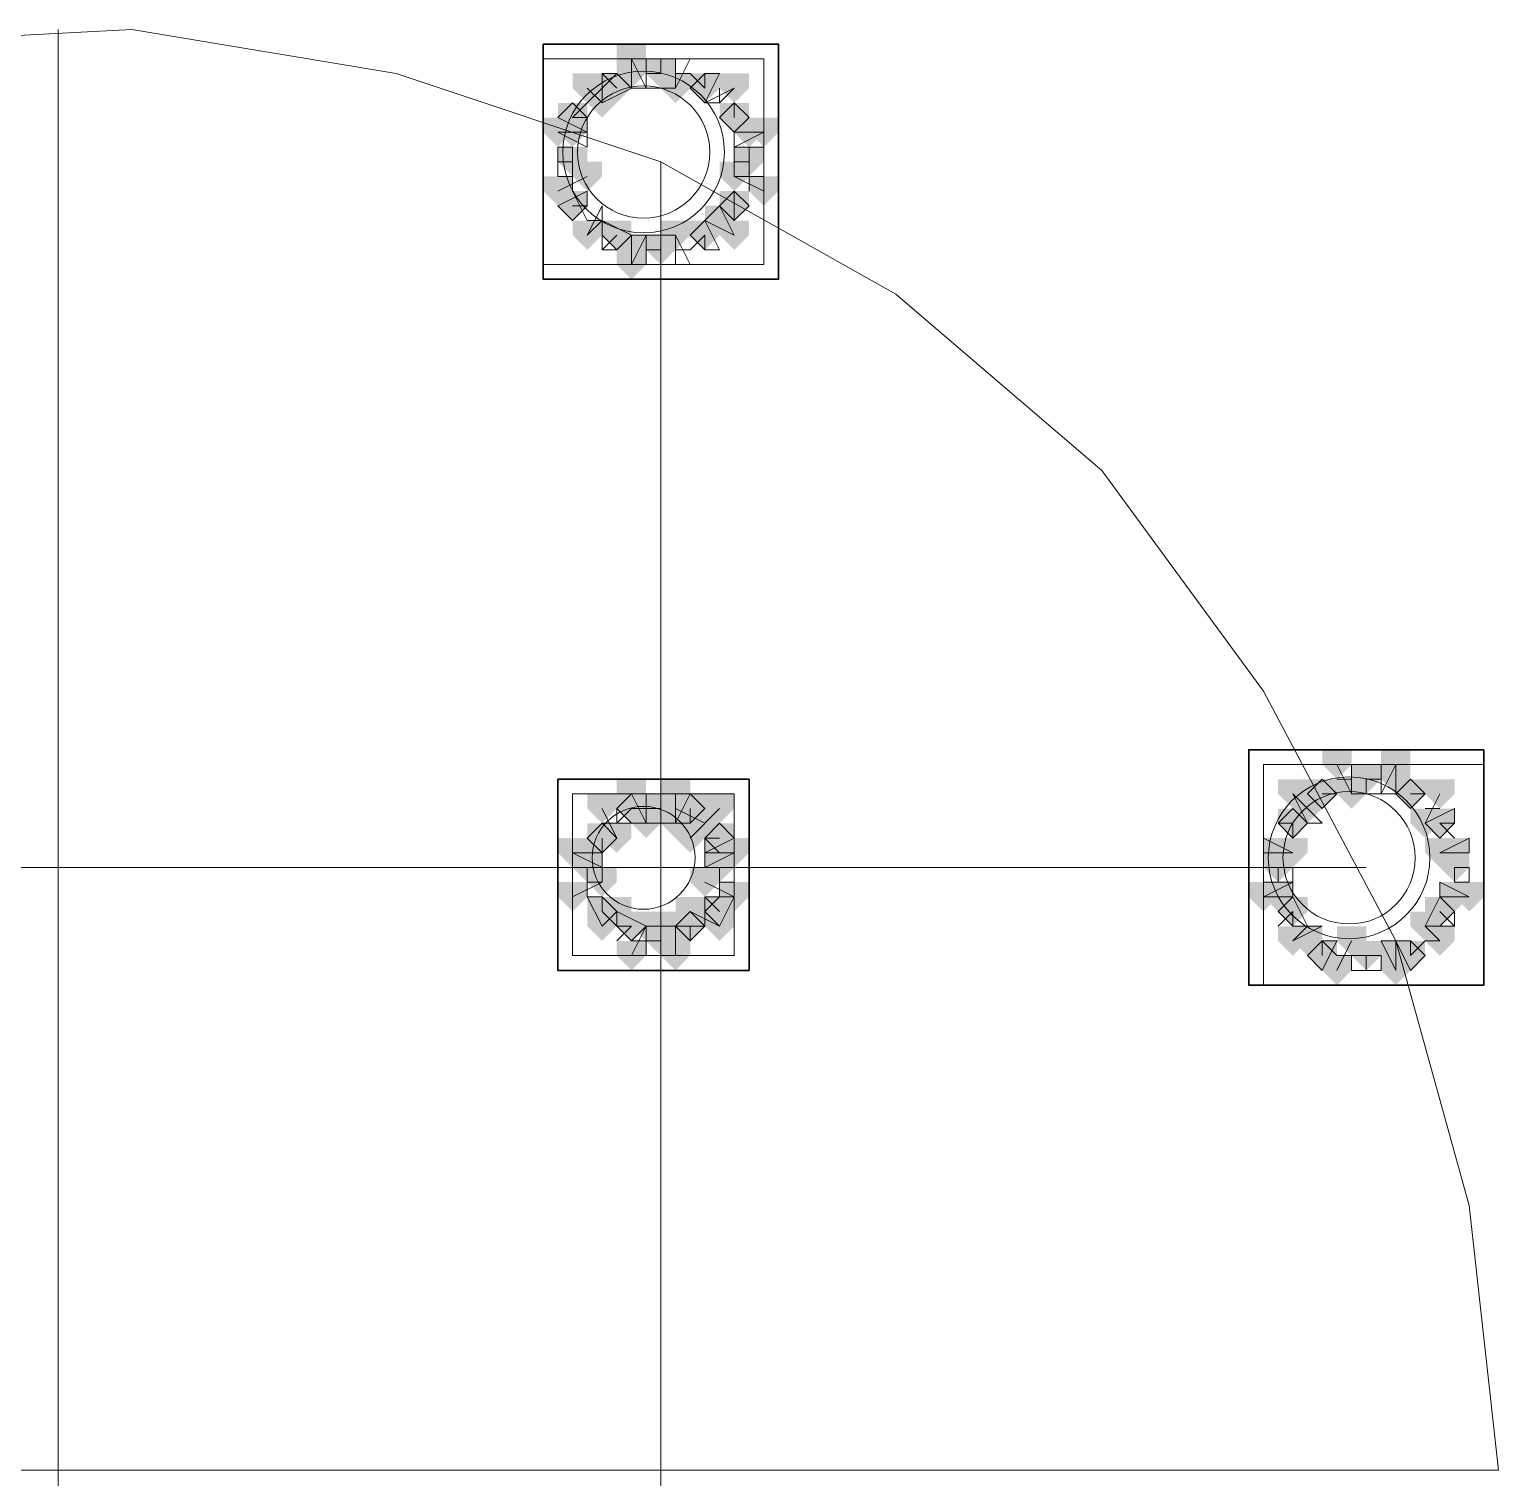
# Model space of a CAD drawing. Header units: millimetres. Extents: x 2315 to 4619, y 1334 to 1897.
# Drawn here: x 3611.92 to 3618.03, y 1541.67 to 1547.68 of the extents above; entities that cross this region are included whole.
import ezdxf

# ---------------------------------------------------------------- set-up
doc = ezdxf.new("R2010")
doc.units = ezdxf.units.MM
for name, color, linetype, true_color in [('PDF_10', 7, 'Continuous', 0x00b85c), ('PDF_AXIS', 7, 'Continuous', 0x00b85c), ('PDF_柱构件', 7, 'Continuous', 0x00b85c), ('PDF_转运站初步方案', 7, 'Continuous', 0x00b85c)]:
    doc.layers.add(name, color=color, linetype=linetype, true_color=true_color)
doc.layers.add('PDF_中心线层', color=1, linetype='Continuous')
doc.layers.add('PDF_粗实线层', color=7, linetype='Continuous')

msp = doc.modelspace()

# ---------------------------------------------------------------- hatches: boundary and pattern name
at = {"layer": 'PDF_10', "transparency": 33554559}
for points in [[(3614.5461, 1547.5601), (3614.485, 1547.5601), (3614.485, 1547.499), (3614.5461, 1547.4379), (3614.6072, 1547.499), (3614.6072, 1547.5601)], [(3614.5461, 1547.5601), (3614.485, 1547.5601), (3614.485, 1547.499), (3614.5461, 1547.4379), (3614.6072, 1547.499), (3614.6072, 1547.5601)], [(3614.3629, 1547.499), (3614.3018, 1547.499), (3614.3018, 1547.4379), (3614.3629, 1547.3768), (3614.424, 1547.4379), (3614.424, 1547.499)], [(3614.3629, 1547.499), (3614.3018, 1547.499), (3614.3018, 1547.4379), (3614.3629, 1547.3768), (3614.424, 1547.4379), (3614.424, 1547.499)], [(3614.7294, 1547.499), (3614.6683, 1547.499), (3614.6683, 1547.4379), (3614.7294, 1547.3768), (3614.7904, 1547.4379), (3614.7904, 1547.499)], [(3614.7294, 1547.499), (3614.6683, 1547.499), (3614.6683, 1547.4379), (3614.7294, 1547.3768), (3614.7904, 1547.4379), (3614.7904, 1547.499)], [(3614.1796, 1547.3768), (3614.1186, 1547.3768), (3614.1186, 1547.3157), (3614.1796, 1547.2547), (3614.2407, 1547.3157), (3614.2407, 1547.3768)], [(3614.1796, 1547.3768), (3614.1186, 1547.3768), (3614.1186, 1547.3157), (3614.1796, 1547.2547), (3614.2407, 1547.3157), (3614.2407, 1547.3768)], [(3614.8515, 1547.3768), (3614.7904, 1547.3768), (3614.7904, 1547.3157), (3614.8515, 1547.2547), (3614.9126, 1547.3157), (3614.9126, 1547.3768)], [(3614.8515, 1547.3768), (3614.7904, 1547.3768), (3614.7904, 1547.3157), (3614.8515, 1547.2547), (3614.9126, 1547.3157), (3614.9126, 1547.3768)], [(3614.8515, 1547.3768), (3614.7904, 1547.3768), (3614.7904, 1547.3157), (3614.8515, 1547.2547), (3614.9126, 1547.3157), (3614.9126, 1547.3768)], [(3614.1796, 1547.1936), (3614.1186, 1547.1936), (3614.1186, 1547.1325), (3614.1796, 1547.0714), (3614.2407, 1547.1325), (3614.2407, 1547.1936)], [(3614.1796, 1547.1936), (3614.1186, 1547.1936), (3614.1186, 1547.1325), (3614.1796, 1547.0714), (3614.2407, 1547.1325), (3614.2407, 1547.1936)], [(3614.9126, 1547.1936), (3614.8515, 1547.1936), (3614.8515, 1547.1325), (3614.9126, 1547.0714), (3614.9737, 1547.1325), (3614.9737, 1547.1936)], [(3614.9126, 1547.1936), (3614.8515, 1547.1936), (3614.8515, 1547.1325), (3614.9126, 1547.0714), (3614.9737, 1547.1325), (3614.9737, 1547.1936)], [(3614.1796, 1547.0103), (3614.1186, 1547.0103), (3614.1186, 1546.9493), (3614.1796, 1546.8882), (3614.2407, 1546.9493), (3614.2407, 1547.0103)], [(3614.1796, 1547.0103), (3614.1186, 1547.0103), (3614.1186, 1546.9493), (3614.1796, 1546.8882), (3614.2407, 1546.9493), (3614.2407, 1547.0103)], [(3614.8515, 1547.0103), (3614.7904, 1547.0103), (3614.7904, 1546.9493), (3614.8515, 1546.8882), (3614.9126, 1546.9493), (3614.9126, 1547.0103)], [(3614.8515, 1547.0103), (3614.7904, 1547.0103), (3614.7904, 1546.9493), (3614.8515, 1546.8882), (3614.9126, 1546.9493), (3614.9126, 1547.0103)], [(3614.8515, 1547.0103), (3614.7904, 1547.0103), (3614.7904, 1546.9493), (3614.8515, 1546.8882), (3614.9126, 1546.9493), (3614.9126, 1547.0103)], [(3614.3629, 1546.8882), (3614.3018, 1546.8882), (3614.3018, 1546.8271), (3614.3629, 1546.766), (3614.424, 1546.8271), (3614.424, 1546.8882)], [(3614.3629, 1546.8882), (3614.3018, 1546.8882), (3614.3018, 1546.8271), (3614.3629, 1546.766), (3614.424, 1546.8271), (3614.424, 1546.8882)], [(3614.7294, 1546.8882), (3614.6683, 1546.8882), (3614.6683, 1546.8271), (3614.7294, 1546.766), (3614.7904, 1546.8271), (3614.7904, 1546.8882)], [(3614.7294, 1546.8882), (3614.6683, 1546.8882), (3614.6683, 1546.8271), (3614.7294, 1546.766), (3614.7904, 1546.8271), (3614.7904, 1546.8882)], [(3614.5461, 1546.8271), (3614.485, 1546.8271), (3614.485, 1546.766), (3614.5461, 1546.7049), (3614.6072, 1546.766), (3614.6072, 1546.8271)], [(3614.5461, 1546.8271), (3614.485, 1546.8271), (3614.485, 1546.766), (3614.5461, 1546.7049), (3614.6072, 1546.766), (3614.6072, 1546.8271)], [(3614.5461, 1546.8271), (3614.485, 1546.8271), (3614.485, 1546.766), (3614.5461, 1546.7049), (3614.6072, 1546.766), (3614.6072, 1546.8271)], [(3617.478, 1544.6282), (3617.4169, 1544.6282), (3617.4169, 1544.5671), (3617.478, 1544.506), (3617.5391, 1544.5671), (3617.5391, 1544.6282)], [(3617.478, 1544.6282), (3617.4169, 1544.6282), (3617.4169, 1544.5671), (3617.478, 1544.506), (3617.5391, 1544.5671), (3617.5391, 1544.6282)], [(3617.2948, 1544.5671), (3617.2337, 1544.5671), (3617.2337, 1544.506), (3617.2948, 1544.4449), (3617.3559, 1544.506), (3617.3559, 1544.5671)], [(3617.2948, 1544.5671), (3617.2337, 1544.5671), (3617.2337, 1544.506), (3617.2948, 1544.4449), (3617.3559, 1544.506), (3617.3559, 1544.5671)], [(3617.2948, 1544.5671), (3617.2337, 1544.5671), (3617.2337, 1544.506), (3617.2948, 1544.4449), (3617.3559, 1544.506), (3617.3559, 1544.5671)], [(3617.6613, 1544.5671), (3617.6002, 1544.5671), (3617.6002, 1544.506), (3617.6613, 1544.4449), (3617.7223, 1544.506), (3617.7223, 1544.5671)], [(3617.6613, 1544.5671), (3617.6002, 1544.5671), (3617.6002, 1544.506), (3617.6613, 1544.4449), (3617.7223, 1544.506), (3617.7223, 1544.5671)], [(3617.6613, 1544.5671), (3617.6002, 1544.5671), (3617.6002, 1544.506), (3617.6613, 1544.4449), (3617.7223, 1544.506), (3617.7223, 1544.5671)], [(3614.424, 1544.506), (3614.3629, 1544.506), (3614.3629, 1544.4449), (3614.424, 1544.3839), (3614.485, 1544.4449), (3614.485, 1544.506)], [(3614.424, 1544.506), (3614.3629, 1544.506), (3614.3629, 1544.4449), (3614.424, 1544.3839), (3614.485, 1544.4449), (3614.485, 1544.506)], [(3614.5461, 1544.506), (3614.485, 1544.506), (3614.485, 1544.4449), (3614.5461, 1544.3839), (3614.6072, 1544.4449), (3614.6072, 1544.506)], [(3614.5461, 1544.506), (3614.485, 1544.506), (3614.485, 1544.4449), (3614.5461, 1544.3839), (3614.6072, 1544.4449), (3614.6072, 1544.506)], [(3614.6683, 1544.506), (3614.6072, 1544.506), (3614.6072, 1544.4449), (3614.6683, 1544.3839), (3614.7294, 1544.4449), (3614.7294, 1544.506)], [(3614.6683, 1544.506), (3614.6072, 1544.506), (3614.6072, 1544.4449), (3614.6683, 1544.3839), (3614.7294, 1544.4449), (3614.7294, 1544.506)], [(3617.1726, 1544.4449), (3617.1115, 1544.4449), (3617.1115, 1544.3839), (3617.1726, 1544.3228), (3617.2337, 1544.3839), (3617.2337, 1544.4449)], [(3617.1726, 1544.4449), (3617.1115, 1544.4449), (3617.1115, 1544.3839), (3617.1726, 1544.3228), (3617.2337, 1544.3839), (3617.2337, 1544.4449)], [(3617.7834, 1544.4449), (3617.7223, 1544.4449), (3617.7223, 1544.3839), (3617.7834, 1544.3228), (3617.8445, 1544.3839), (3617.8445, 1544.4449)], [(3617.7834, 1544.4449), (3617.7223, 1544.4449), (3617.7223, 1544.3839), (3617.7834, 1544.3228), (3617.8445, 1544.3839), (3617.8445, 1544.4449)], [(3614.3018, 1544.3839), (3614.2407, 1544.3839), (3614.2407, 1544.3228), (3614.3018, 1544.2617), (3614.3629, 1544.3228), (3614.3629, 1544.3839)], [(3614.3018, 1544.3839), (3614.2407, 1544.3839), (3614.2407, 1544.3228), (3614.3018, 1544.2617), (3614.3629, 1544.3228), (3614.3629, 1544.3839)], [(3614.3018, 1544.3839), (3614.2407, 1544.3839), (3614.2407, 1544.3228), (3614.3018, 1544.2617), (3614.3629, 1544.3228), (3614.3629, 1544.3839)], [(3614.7904, 1544.3839), (3614.7294, 1544.3839), (3614.7294, 1544.3228), (3614.7904, 1544.2617), (3614.8515, 1544.3228), (3614.8515, 1544.3839)], [(3614.7904, 1544.3839), (3614.7294, 1544.3839), (3614.7294, 1544.3228), (3614.7904, 1544.2617), (3614.8515, 1544.3228), (3614.8515, 1544.3839)], [(3614.2407, 1544.2617), (3614.1796, 1544.2617), (3614.1796, 1544.2006), (3614.2407, 1544.1395), (3614.3018, 1544.2006), (3614.3018, 1544.2617)], [(3614.2407, 1544.2617), (3614.1796, 1544.2617), (3614.1796, 1544.2006), (3614.2407, 1544.1395), (3614.3018, 1544.2006), (3614.3018, 1544.2617)], [(3614.7904, 1544.2617), (3614.7294, 1544.2617), (3614.7294, 1544.2006), (3614.7904, 1544.1395), (3614.8515, 1544.2006), (3614.8515, 1544.2617)], [(3614.7904, 1544.2617), (3614.7294, 1544.2617), (3614.7294, 1544.2006), (3614.7904, 1544.1395), (3614.8515, 1544.2006), (3614.8515, 1544.2617)], [(3617.1115, 1544.2617), (3617.0505, 1544.2617), (3617.0505, 1544.2006), (3617.1115, 1544.1395), (3617.1726, 1544.2006), (3617.1726, 1544.2617)], [(3617.1115, 1544.2617), (3617.0505, 1544.2617), (3617.0505, 1544.2006), (3617.1115, 1544.1395), (3617.1726, 1544.2006), (3617.1726, 1544.2617)], [(3617.1115, 1544.2617), (3617.0505, 1544.2617), (3617.0505, 1544.2006), (3617.1115, 1544.1395), (3617.1726, 1544.2006), (3617.1726, 1544.2617)], [(3617.8445, 1544.2617), (3617.7834, 1544.2617), (3617.7834, 1544.2006), (3617.8445, 1544.1395), (3617.9056, 1544.2006), (3617.9056, 1544.2617)], [(3617.8445, 1544.2617), (3617.7834, 1544.2617), (3617.7834, 1544.2006), (3617.8445, 1544.1395), (3617.9056, 1544.2006), (3617.9056, 1544.2617)], [(3614.3018, 1544.0784), (3614.2407, 1544.0784), (3614.2407, 1544.0174), (3614.3018, 1543.9563), (3614.3629, 1544.0174), (3614.3629, 1544.0784)], [(3614.3018, 1544.0784), (3614.2407, 1544.0784), (3614.2407, 1544.0174), (3614.3018, 1543.9563), (3614.3629, 1544.0174), (3614.3629, 1544.0784)], [(3614.7904, 1544.0784), (3614.7294, 1544.0784), (3614.7294, 1544.0174), (3614.7904, 1543.9563), (3614.8515, 1544.0174), (3614.8515, 1544.0784)], [(3614.7904, 1544.0784), (3614.7294, 1544.0784), (3614.7294, 1544.0174), (3614.7904, 1543.9563), (3614.8515, 1544.0174), (3614.8515, 1544.0784)], [(3617.1726, 1544.0784), (3617.1115, 1544.0784), (3617.1115, 1544.0174), (3617.1726, 1543.9563), (3617.2337, 1544.0174), (3617.2337, 1544.0784)], [(3617.1726, 1544.0784), (3617.1115, 1544.0784), (3617.1115, 1544.0174), (3617.1726, 1543.9563), (3617.2337, 1544.0174), (3617.2337, 1544.0784)], [(3617.7834, 1544.0784), (3617.7223, 1544.0784), (3617.7223, 1544.0174), (3617.7834, 1543.9563), (3617.8445, 1544.0174), (3617.8445, 1544.0784)], [(3617.7834, 1544.0784), (3617.7223, 1544.0784), (3617.7223, 1544.0174), (3617.7834, 1543.9563), (3617.8445, 1544.0174), (3617.8445, 1544.0784)], [(3614.424, 1544.0174), (3614.3629, 1544.0174), (3614.3629, 1543.9563), (3614.424, 1543.8952), (3614.485, 1543.9563), (3614.485, 1544.0174)], [(3614.424, 1544.0174), (3614.3629, 1544.0174), (3614.3629, 1543.9563), (3614.424, 1543.8952), (3614.485, 1543.9563), (3614.485, 1544.0174)], [(3614.6683, 1544.0174), (3614.6072, 1544.0174), (3614.6072, 1543.9563), (3614.6683, 1543.8952), (3614.7294, 1543.9563), (3614.7294, 1544.0174)], [(3614.6683, 1544.0174), (3614.6072, 1544.0174), (3614.6072, 1543.9563), (3614.6683, 1543.8952), (3614.7294, 1543.9563), (3614.7294, 1544.0174)], [(3614.5461, 1543.9563), (3614.485, 1543.9563), (3614.485, 1543.8952), (3614.5461, 1543.8341), (3614.6072, 1543.8952), (3614.6072, 1543.9563)], [(3614.5461, 1543.9563), (3614.485, 1543.9563), (3614.485, 1543.8952), (3614.5461, 1543.8341), (3614.6072, 1543.8952), (3614.6072, 1543.9563)], [(3617.2948, 1543.8952), (3617.2337, 1543.8952), (3617.2337, 1543.8341), (3617.2948, 1543.773), (3617.3559, 1543.8341), (3617.3559, 1543.8952)], [(3617.2948, 1543.8952), (3617.2337, 1543.8952), (3617.2337, 1543.8341), (3617.2948, 1543.773), (3617.3559, 1543.8341), (3617.3559, 1543.8952)], [(3617.478, 1543.8952), (3617.4169, 1543.8952), (3617.4169, 1543.8341), (3617.478, 1543.773), (3617.5391, 1543.8341), (3617.5391, 1543.8952)], [(3617.478, 1543.8952), (3617.4169, 1543.8952), (3617.4169, 1543.8341), (3617.478, 1543.773), (3617.5391, 1543.8341), (3617.5391, 1543.8952)], [(3617.6613, 1543.8952), (3617.6002, 1543.8952), (3617.6002, 1543.8341), (3617.6613, 1543.773), (3617.7223, 1543.8341), (3617.7223, 1543.8952)], [(3617.6613, 1543.8952), (3617.6002, 1543.8952), (3617.6002, 1543.8341), (3617.6613, 1543.773), (3617.7223, 1543.8341), (3617.7223, 1543.8952)]]:
    msp.add_hatch(color=256, dxfattribs=at).paths.add_polyline_path(points)
at = {"layer": 'PDF_柱构件', "transparency": 33554559}
for points in [[(3614.424, 1547.6211), (3614.3629, 1547.6211), (3614.3629, 1547.5601), (3614.424, 1547.499), (3614.485, 1547.5601), (3614.485, 1547.6211)], [(3614.424, 1547.5601), (3614.3629, 1547.5601), (3614.3629, 1547.499), (3614.424, 1547.4379), (3614.485, 1547.499), (3614.485, 1547.5601)], [(3614.2407, 1547.499), (3614.1796, 1547.499), (3614.1796, 1547.4379), (3614.2407, 1547.3768), (3614.3018, 1547.4379), (3614.3018, 1547.499)], [(3614.6072, 1547.499), (3614.5461, 1547.499), (3614.5461, 1547.4379), (3614.6072, 1547.3768), (3614.6683, 1547.4379), (3614.6683, 1547.499)], [(3614.8515, 1547.499), (3614.7904, 1547.499), (3614.7904, 1547.4379), (3614.8515, 1547.3768), (3614.9126, 1547.4379), (3614.9126, 1547.499)], [(3614.3018, 1547.4379), (3614.2407, 1547.4379), (3614.2407, 1547.3768), (3614.3018, 1547.3157), (3614.3629, 1547.3768), (3614.3629, 1547.4379)], [(3614.1186, 1547.3157), (3614.0575, 1547.3157), (3614.0575, 1547.2547), (3614.1186, 1547.1936), (3614.1796, 1547.2547), (3614.1796, 1547.3157)], [(3614.1796, 1547.3157), (3614.1186, 1547.3157), (3614.1186, 1547.2547), (3614.1796, 1547.1936), (3614.2407, 1547.2547), (3614.2407, 1547.3157)], [(3614.9126, 1547.3157), (3614.8515, 1547.3157), (3614.8515, 1547.2547), (3614.9126, 1547.1936), (3614.9737, 1547.2547), (3614.9737, 1547.3157)], [(3614.9737, 1547.3157), (3614.9126, 1547.3157), (3614.9126, 1547.2547), (3614.9737, 1547.1936), (3615.0348, 1547.2547), (3615.0348, 1547.3157)], [(3614.2407, 1547.1325), (3614.1796, 1547.1325), (3614.1796, 1547.0714), (3614.2407, 1547.0103), (3614.3018, 1547.0714), (3614.3018, 1547.1325)], [(3614.8515, 1547.1325), (3614.7904, 1547.1325), (3614.7904, 1547.0714), (3614.8515, 1547.0103), (3614.9126, 1547.0714), (3614.9126, 1547.1325)], [(3614.1186, 1547.0714), (3614.0575, 1547.0714), (3614.0575, 1547.0103), (3614.1186, 1546.9493), (3614.1796, 1547.0103), (3614.1796, 1547.0714)], [(3614.9737, 1547.0714), (3614.9126, 1547.0714), (3614.9126, 1547.0103), (3614.9737, 1546.9493), (3615.0348, 1547.0103), (3615.0348, 1547.0714)], [(3614.7904, 1546.9493), (3614.7294, 1546.9493), (3614.7294, 1546.8882), (3614.7904, 1546.8271), (3614.8515, 1546.8882), (3614.8515, 1546.9493)], [(3614.2407, 1546.8882), (3614.1796, 1546.8882), (3614.1796, 1546.8271), (3614.2407, 1546.766), (3614.3018, 1546.8271), (3614.3018, 1546.8882)], [(3614.6072, 1546.8882), (3614.5461, 1546.8882), (3614.5461, 1546.8271), (3614.6072, 1546.766), (3614.6683, 1546.8271), (3614.6683, 1546.8882)], [(3614.8515, 1546.8882), (3614.7904, 1546.8882), (3614.7904, 1546.8271), (3614.8515, 1546.766), (3614.9126, 1546.8271), (3614.9126, 1546.8882)], [(3614.424, 1546.8271), (3614.3629, 1546.8271), (3614.3629, 1546.766), (3614.424, 1546.7049), (3614.485, 1546.766), (3614.485, 1546.8271)], [(3614.424, 1546.766), (3614.3629, 1546.766), (3614.3629, 1546.7049), (3614.424, 1546.6439), (3614.485, 1546.7049), (3614.485, 1546.766)], [(3617.3559, 1544.6893), (3617.2948, 1544.6893), (3617.2948, 1544.6282), (3617.3559, 1544.5671), (3617.4169, 1544.6282), (3617.4169, 1544.6893)], [(3617.6002, 1544.6893), (3617.5391, 1544.6893), (3617.5391, 1544.6282), (3617.6002, 1544.5671), (3617.6613, 1544.6282), (3617.6613, 1544.6893)], [(3617.6002, 1544.6282), (3617.5391, 1544.6282), (3617.5391, 1544.5671), (3617.6002, 1544.506), (3617.6613, 1544.5671), (3617.6613, 1544.6282)], [(3614.424, 1544.5671), (3614.3629, 1544.5671), (3614.3629, 1544.506), (3614.424, 1544.4449), (3614.485, 1544.506), (3614.485, 1544.5671)], [(3614.6072, 1544.5671), (3614.5461, 1544.5671), (3614.5461, 1544.506), (3614.6072, 1544.4449), (3614.6683, 1544.506), (3614.6683, 1544.5671)], [(3617.1726, 1544.5671), (3617.1115, 1544.5671), (3617.1115, 1544.506), (3617.1726, 1544.4449), (3617.2337, 1544.506), (3617.2337, 1544.5671)], [(3617.4169, 1544.5671), (3617.3559, 1544.5671), (3617.3559, 1544.506), (3617.4169, 1544.4449), (3617.478, 1544.506), (3617.478, 1544.5671)], [(3617.7834, 1544.5671), (3617.7223, 1544.5671), (3617.7223, 1544.506), (3617.7834, 1544.4449), (3617.8445, 1544.506), (3617.8445, 1544.5671)], [(3614.3018, 1544.506), (3614.2407, 1544.506), (3614.2407, 1544.4449), (3614.3018, 1544.3839), (3614.3629, 1544.4449), (3614.3629, 1544.506)], [(3614.6072, 1544.506), (3614.5461, 1544.506), (3614.5461, 1544.4449), (3614.6072, 1544.3839), (3614.6683, 1544.4449), (3614.6683, 1544.506)], [(3614.7904, 1544.506), (3614.7294, 1544.506), (3614.7294, 1544.4449), (3614.7904, 1544.3839), (3614.8515, 1544.4449), (3614.8515, 1544.506)], [(3617.2337, 1544.506), (3617.1726, 1544.506), (3617.1726, 1544.4449), (3617.2337, 1544.3839), (3617.2948, 1544.4449), (3617.2948, 1544.506)], [(3614.485, 1544.4449), (3614.424, 1544.4449), (3614.424, 1544.3839), (3614.485, 1544.3228), (3614.5461, 1544.3839), (3614.5461, 1544.4449)], [(3614.6072, 1544.4449), (3614.5461, 1544.4449), (3614.5461, 1544.3839), (3614.6072, 1544.3228), (3614.6683, 1544.3839), (3614.6683, 1544.4449)], [(3614.7294, 1544.4449), (3614.6683, 1544.4449), (3614.6683, 1544.3839), (3614.7294, 1544.3228), (3614.7904, 1544.3839), (3614.7904, 1544.4449)], [(3617.7223, 1544.4449), (3617.6613, 1544.4449), (3617.6613, 1544.3839), (3617.7223, 1544.3228), (3617.7834, 1544.3839), (3617.7834, 1544.4449)], [(3614.3629, 1544.3839), (3614.3018, 1544.3839), (3614.3018, 1544.3228), (3614.3629, 1544.2617), (3614.424, 1544.3228), (3614.424, 1544.3839)], [(3614.6683, 1544.3839), (3614.6072, 1544.3839), (3614.6072, 1544.3228), (3614.6683, 1544.2617), (3614.7294, 1544.3228), (3614.7294, 1544.3839)], [(3614.1796, 1544.3228), (3614.1186, 1544.3228), (3614.1186, 1544.2617), (3614.1796, 1544.2006), (3614.2407, 1544.2617), (3614.2407, 1544.3228)], [(3614.2407, 1544.3228), (3614.1796, 1544.3228), (3614.1796, 1544.2617), (3614.2407, 1544.2006), (3614.3018, 1544.2617), (3614.3018, 1544.3228)], [(3614.7904, 1544.3228), (3614.7294, 1544.3228), (3614.7294, 1544.2617), (3614.7904, 1544.2006), (3614.8515, 1544.2617), (3614.8515, 1544.3228)], [(3614.8515, 1544.3228), (3614.7904, 1544.3228), (3614.7904, 1544.2617), (3614.8515, 1544.2006), (3614.9126, 1544.2617), (3614.9126, 1544.3228)], [(3617.1115, 1544.3228), (3617.0505, 1544.3228), (3617.0505, 1544.2617), (3617.1115, 1544.2006), (3617.1726, 1544.2617), (3617.1726, 1544.3228)], [(3617.1726, 1544.3228), (3617.1115, 1544.3228), (3617.1115, 1544.2617), (3617.1726, 1544.2006), (3617.2337, 1544.2617), (3617.2337, 1544.3228)], [(3617.7834, 1544.3228), (3617.7223, 1544.3228), (3617.7223, 1544.2617), (3617.7834, 1544.2006), (3617.8445, 1544.2617), (3617.8445, 1544.3228)], [(3617.8445, 1544.3228), (3617.7834, 1544.3228), (3617.7834, 1544.2617), (3617.8445, 1544.2006), (3617.9056, 1544.2617), (3617.9056, 1544.3228)], [(3614.3018, 1544.2006), (3614.2407, 1544.2006), (3614.2407, 1544.1395), (3614.3018, 1544.0784), (3614.3629, 1544.1395), (3614.3629, 1544.2006)], [(3614.7294, 1544.2006), (3614.6683, 1544.2006), (3614.6683, 1544.1395), (3614.7294, 1544.0784), (3614.7904, 1544.1395), (3614.7904, 1544.2006)], [(3614.1796, 1544.1395), (3614.1186, 1544.1395), (3614.1186, 1544.0784), (3614.1796, 1544.0174), (3614.2407, 1544.0784), (3614.2407, 1544.1395)], [(3614.8515, 1544.1395), (3614.7904, 1544.1395), (3614.7904, 1544.0784), (3614.8515, 1544.0174), (3614.9126, 1544.0784), (3614.9126, 1544.1395)], [(3617.0505, 1544.1395), (3616.9894, 1544.1395), (3616.9894, 1544.0784), (3617.0505, 1544.0174), (3617.1115, 1544.0784), (3617.1115, 1544.1395)], [(3617.1115, 1544.1395), (3617.0505, 1544.1395), (3617.0505, 1544.0784), (3617.1115, 1544.0174), (3617.1726, 1544.0784), (3617.1726, 1544.1395)], [(3617.8445, 1544.1395), (3617.7834, 1544.1395), (3617.7834, 1544.0784), (3617.8445, 1544.0174), (3617.9056, 1544.0784), (3617.9056, 1544.1395)], [(3617.9056, 1544.1395), (3617.8445, 1544.1395), (3617.8445, 1544.0784), (3617.9056, 1544.0174), (3617.9667, 1544.0784), (3617.9667, 1544.1395)], [(3614.3629, 1544.0784), (3614.3018, 1544.0784), (3614.3018, 1544.0174), (3614.3629, 1543.9563), (3614.424, 1544.0174), (3614.424, 1544.0784)], [(3614.6683, 1544.0784), (3614.6072, 1544.0784), (3614.6072, 1544.0174), (3614.6683, 1543.9563), (3614.7294, 1544.0174), (3614.7294, 1544.0784)], [(3614.3018, 1544.0174), (3614.2407, 1544.0174), (3614.2407, 1543.9563), (3614.3018, 1543.8952), (3614.3629, 1543.9563), (3614.3629, 1544.0174)], [(3614.485, 1544.0174), (3614.424, 1544.0174), (3614.424, 1543.9563), (3614.485, 1543.8952), (3614.5461, 1543.9563), (3614.5461, 1544.0174)], [(3614.6072, 1544.0174), (3614.5461, 1544.0174), (3614.5461, 1543.9563), (3614.6072, 1543.8952), (3614.6683, 1543.9563), (3614.6683, 1544.0174)], [(3614.7904, 1544.0174), (3614.7294, 1544.0174), (3614.7294, 1543.9563), (3614.7904, 1543.8952), (3614.8515, 1543.9563), (3614.8515, 1544.0174)], [(3617.7223, 1544.0174), (3617.6613, 1544.0174), (3617.6613, 1543.9563), (3617.7223, 1543.8952), (3617.7834, 1543.9563), (3617.7834, 1544.0174)], [(3614.6072, 1543.9563), (3614.5461, 1543.9563), (3614.5461, 1543.8952), (3614.6072, 1543.8341), (3614.6683, 1543.8952), (3614.6683, 1543.9563)], [(3617.1726, 1543.9563), (3617.1115, 1543.9563), (3617.1115, 1543.8952), (3617.1726, 1543.8341), (3617.2337, 1543.8952), (3617.2337, 1543.9563)], [(3617.2337, 1543.9563), (3617.1726, 1543.9563), (3617.1726, 1543.8952), (3617.2337, 1543.8341), (3617.2948, 1543.8952), (3617.2948, 1543.9563)], [(3617.4169, 1543.9563), (3617.3559, 1543.9563), (3617.3559, 1543.8952), (3617.4169, 1543.8341), (3617.478, 1543.8952), (3617.478, 1543.9563)], [(3617.7834, 1543.9563), (3617.7223, 1543.9563), (3617.7223, 1543.8952), (3617.7834, 1543.8341), (3617.8445, 1543.8952), (3617.8445, 1543.9563)], [(3614.424, 1543.8952), (3614.3629, 1543.8952), (3614.3629, 1543.8341), (3614.424, 1543.773), (3614.485, 1543.8341), (3614.485, 1543.8952)], [(3614.6072, 1543.8952), (3614.5461, 1543.8952), (3614.5461, 1543.8341), (3614.6072, 1543.773), (3614.6683, 1543.8341), (3614.6683, 1543.8952)], [(3617.6002, 1543.8952), (3617.5391, 1543.8952), (3617.5391, 1543.8341), (3617.6002, 1543.773), (3617.6613, 1543.8341), (3617.6613, 1543.8952)], [(3617.3559, 1543.8341), (3617.2948, 1543.8341), (3617.2948, 1543.773), (3617.3559, 1543.712), (3617.4169, 1543.773), (3617.4169, 1543.8341)], [(3617.6002, 1543.8341), (3617.5391, 1543.8341), (3617.5391, 1543.773), (3617.6002, 1543.712), (3617.6613, 1543.773), (3617.6613, 1543.8341)]]:
    msp.add_hatch(color=256, dxfattribs=at).paths.add_polyline_path(points)
at = {"layer": 'PDF_转运站初步方案', "transparency": 33554559}
for points in [[(3614.5461, 1547.5601), (3614.485, 1547.5601), (3614.485, 1547.499), (3614.5461, 1547.4379), (3614.6072, 1547.499), (3614.6072, 1547.5601)], [(3614.5461, 1547.5601), (3614.485, 1547.5601), (3614.485, 1547.499), (3614.5461, 1547.4379), (3614.6072, 1547.499), (3614.6072, 1547.5601)], [(3614.3629, 1547.499), (3614.3018, 1547.499), (3614.3018, 1547.4379), (3614.3629, 1547.3768), (3614.424, 1547.4379), (3614.424, 1547.499)], [(3614.3629, 1547.499), (3614.3018, 1547.499), (3614.3018, 1547.4379), (3614.3629, 1547.3768), (3614.424, 1547.4379), (3614.424, 1547.499)], [(3614.7294, 1547.499), (3614.6683, 1547.499), (3614.6683, 1547.4379), (3614.7294, 1547.3768), (3614.7904, 1547.4379), (3614.7904, 1547.499)], [(3614.7294, 1547.499), (3614.6683, 1547.499), (3614.6683, 1547.4379), (3614.7294, 1547.3768), (3614.7904, 1547.4379), (3614.7904, 1547.499)], [(3614.1796, 1547.3768), (3614.1186, 1547.3768), (3614.1186, 1547.3157), (3614.1796, 1547.2547), (3614.2407, 1547.3157), (3614.2407, 1547.3768)], [(3614.1796, 1547.3768), (3614.1186, 1547.3768), (3614.1186, 1547.3157), (3614.1796, 1547.2547), (3614.2407, 1547.3157), (3614.2407, 1547.3768)], [(3614.8515, 1547.3768), (3614.7904, 1547.3768), (3614.7904, 1547.3157), (3614.8515, 1547.2547), (3614.9126, 1547.3157), (3614.9126, 1547.3768)], [(3614.8515, 1547.3768), (3614.7904, 1547.3768), (3614.7904, 1547.3157), (3614.8515, 1547.2547), (3614.9126, 1547.3157), (3614.9126, 1547.3768)], [(3614.1796, 1547.1936), (3614.1186, 1547.1936), (3614.1186, 1547.1325), (3614.1796, 1547.0714), (3614.2407, 1547.1325), (3614.2407, 1547.1936)], [(3614.1796, 1547.1936), (3614.1186, 1547.1936), (3614.1186, 1547.1325), (3614.1796, 1547.0714), (3614.2407, 1547.1325), (3614.2407, 1547.1936)], [(3614.9126, 1547.1936), (3614.8515, 1547.1936), (3614.8515, 1547.1325), (3614.9126, 1547.0714), (3614.9737, 1547.1325), (3614.9737, 1547.1936)], [(3614.9126, 1547.1936), (3614.8515, 1547.1936), (3614.8515, 1547.1325), (3614.9126, 1547.0714), (3614.9737, 1547.1325), (3614.9737, 1547.1936)], [(3614.1796, 1547.0103), (3614.1186, 1547.0103), (3614.1186, 1546.9493), (3614.1796, 1546.8882), (3614.2407, 1546.9493), (3614.2407, 1547.0103)], [(3614.1796, 1547.0103), (3614.1186, 1547.0103), (3614.1186, 1546.9493), (3614.1796, 1546.8882), (3614.2407, 1546.9493), (3614.2407, 1547.0103)], [(3614.8515, 1547.0103), (3614.7904, 1547.0103), (3614.7904, 1546.9493), (3614.8515, 1546.8882), (3614.9126, 1546.9493), (3614.9126, 1547.0103)], [(3614.8515, 1547.0103), (3614.7904, 1547.0103), (3614.7904, 1546.9493), (3614.8515, 1546.8882), (3614.9126, 1546.9493), (3614.9126, 1547.0103)], [(3614.3629, 1546.8882), (3614.3018, 1546.8882), (3614.3018, 1546.8271), (3614.3629, 1546.766), (3614.424, 1546.8271), (3614.424, 1546.8882)], [(3614.3629, 1546.8882), (3614.3018, 1546.8882), (3614.3018, 1546.8271), (3614.3629, 1546.766), (3614.424, 1546.8271), (3614.424, 1546.8882)], [(3614.7294, 1546.8882), (3614.6683, 1546.8882), (3614.6683, 1546.8271), (3614.7294, 1546.766), (3614.7904, 1546.8271), (3614.7904, 1546.8882)], [(3614.7294, 1546.8882), (3614.6683, 1546.8882), (3614.6683, 1546.8271), (3614.7294, 1546.766), (3614.7904, 1546.8271), (3614.7904, 1546.8882)], [(3614.5461, 1546.8271), (3614.485, 1546.8271), (3614.485, 1546.766), (3614.5461, 1546.7049), (3614.6072, 1546.766), (3614.6072, 1546.8271)], [(3614.5461, 1546.8271), (3614.485, 1546.8271), (3614.485, 1546.766), (3614.5461, 1546.7049), (3614.6072, 1546.766), (3614.6072, 1546.8271)], [(3617.478, 1544.6282), (3617.4169, 1544.6282), (3617.4169, 1544.5671), (3617.478, 1544.506), (3617.5391, 1544.5671), (3617.5391, 1544.6282)], [(3617.478, 1544.6282), (3617.4169, 1544.6282), (3617.4169, 1544.5671), (3617.478, 1544.506), (3617.5391, 1544.5671), (3617.5391, 1544.6282)], [(3617.2948, 1544.5671), (3617.2337, 1544.5671), (3617.2337, 1544.506), (3617.2948, 1544.4449), (3617.3559, 1544.506), (3617.3559, 1544.5671)], [(3617.2948, 1544.5671), (3617.2337, 1544.5671), (3617.2337, 1544.506), (3617.2948, 1544.4449), (3617.3559, 1544.506), (3617.3559, 1544.5671)], [(3617.6613, 1544.5671), (3617.6002, 1544.5671), (3617.6002, 1544.506), (3617.6613, 1544.4449), (3617.7223, 1544.506), (3617.7223, 1544.5671)], [(3617.6613, 1544.5671), (3617.6002, 1544.5671), (3617.6002, 1544.506), (3617.6613, 1544.4449), (3617.7223, 1544.506), (3617.7223, 1544.5671)], [(3614.424, 1544.506), (3614.3629, 1544.506), (3614.3629, 1544.4449), (3614.424, 1544.3839), (3614.485, 1544.4449), (3614.485, 1544.506)], [(3614.424, 1544.506), (3614.3629, 1544.506), (3614.3629, 1544.4449), (3614.424, 1544.3839), (3614.485, 1544.4449), (3614.485, 1544.506)], [(3614.5461, 1544.506), (3614.485, 1544.506), (3614.485, 1544.4449), (3614.5461, 1544.3839), (3614.6072, 1544.4449), (3614.6072, 1544.506)], [(3614.5461, 1544.506), (3614.485, 1544.506), (3614.485, 1544.4449), (3614.5461, 1544.3839), (3614.6072, 1544.4449), (3614.6072, 1544.506)], [(3614.6683, 1544.506), (3614.6072, 1544.506), (3614.6072, 1544.4449), (3614.6683, 1544.3839), (3614.7294, 1544.4449), (3614.7294, 1544.506)], [(3614.6683, 1544.506), (3614.6072, 1544.506), (3614.6072, 1544.4449), (3614.6683, 1544.3839), (3614.7294, 1544.4449), (3614.7294, 1544.506)], [(3617.1726, 1544.4449), (3617.1115, 1544.4449), (3617.1115, 1544.3839), (3617.1726, 1544.3228), (3617.2337, 1544.3839), (3617.2337, 1544.4449)], [(3617.1726, 1544.4449), (3617.1115, 1544.4449), (3617.1115, 1544.3839), (3617.1726, 1544.3228), (3617.2337, 1544.3839), (3617.2337, 1544.4449)], [(3617.7834, 1544.4449), (3617.7223, 1544.4449), (3617.7223, 1544.3839), (3617.7834, 1544.3228), (3617.8445, 1544.3839), (3617.8445, 1544.4449)], [(3617.7834, 1544.4449), (3617.7223, 1544.4449), (3617.7223, 1544.3839), (3617.7834, 1544.3228), (3617.8445, 1544.3839), (3617.8445, 1544.4449)], [(3614.3018, 1544.3839), (3614.2407, 1544.3839), (3614.2407, 1544.3228), (3614.3018, 1544.2617), (3614.3629, 1544.3228), (3614.3629, 1544.3839)], [(3614.3018, 1544.3839), (3614.2407, 1544.3839), (3614.2407, 1544.3228), (3614.3018, 1544.2617), (3614.3629, 1544.3228), (3614.3629, 1544.3839)], [(3614.7904, 1544.3839), (3614.7294, 1544.3839), (3614.7294, 1544.3228), (3614.7904, 1544.2617), (3614.8515, 1544.3228), (3614.8515, 1544.3839)], [(3614.7904, 1544.3839), (3614.7294, 1544.3839), (3614.7294, 1544.3228), (3614.7904, 1544.2617), (3614.8515, 1544.3228), (3614.8515, 1544.3839)], [(3614.2407, 1544.2617), (3614.1796, 1544.2617), (3614.1796, 1544.2006), (3614.2407, 1544.1395), (3614.3018, 1544.2006), (3614.3018, 1544.2617)], [(3614.2407, 1544.2617), (3614.1796, 1544.2617), (3614.1796, 1544.2006), (3614.2407, 1544.1395), (3614.3018, 1544.2006), (3614.3018, 1544.2617)], [(3614.7904, 1544.2617), (3614.7294, 1544.2617), (3614.7294, 1544.2006), (3614.7904, 1544.1395), (3614.8515, 1544.2006), (3614.8515, 1544.2617)], [(3614.7904, 1544.2617), (3614.7294, 1544.2617), (3614.7294, 1544.2006), (3614.7904, 1544.1395), (3614.8515, 1544.2006), (3614.8515, 1544.2617)], [(3617.1115, 1544.2617), (3617.0505, 1544.2617), (3617.0505, 1544.2006), (3617.1115, 1544.1395), (3617.1726, 1544.2006), (3617.1726, 1544.2617)], [(3617.1115, 1544.2617), (3617.0505, 1544.2617), (3617.0505, 1544.2006), (3617.1115, 1544.1395), (3617.1726, 1544.2006), (3617.1726, 1544.2617)], [(3617.8445, 1544.2617), (3617.7834, 1544.2617), (3617.7834, 1544.2006), (3617.8445, 1544.1395), (3617.9056, 1544.2006), (3617.9056, 1544.2617)], [(3617.8445, 1544.2617), (3617.7834, 1544.2617), (3617.7834, 1544.2006), (3617.8445, 1544.1395), (3617.9056, 1544.2006), (3617.9056, 1544.2617)], [(3614.3018, 1544.0784), (3614.2407, 1544.0784), (3614.2407, 1544.0174), (3614.3018, 1543.9563), (3614.3629, 1544.0174), (3614.3629, 1544.0784)], [(3614.3018, 1544.0784), (3614.2407, 1544.0784), (3614.2407, 1544.0174), (3614.3018, 1543.9563), (3614.3629, 1544.0174), (3614.3629, 1544.0784)], [(3614.7904, 1544.0784), (3614.7294, 1544.0784), (3614.7294, 1544.0174), (3614.7904, 1543.9563), (3614.8515, 1544.0174), (3614.8515, 1544.0784)], [(3614.7904, 1544.0784), (3614.7294, 1544.0784), (3614.7294, 1544.0174), (3614.7904, 1543.9563), (3614.8515, 1544.0174), (3614.8515, 1544.0784)], [(3617.1726, 1544.0784), (3617.1115, 1544.0784), (3617.1115, 1544.0174), (3617.1726, 1543.9563), (3617.2337, 1544.0174), (3617.2337, 1544.0784)], [(3617.1726, 1544.0784), (3617.1115, 1544.0784), (3617.1115, 1544.0174), (3617.1726, 1543.9563), (3617.2337, 1544.0174), (3617.2337, 1544.0784)], [(3617.7834, 1544.0784), (3617.7223, 1544.0784), (3617.7223, 1544.0174), (3617.7834, 1543.9563), (3617.8445, 1544.0174), (3617.8445, 1544.0784)], [(3617.7834, 1544.0784), (3617.7223, 1544.0784), (3617.7223, 1544.0174), (3617.7834, 1543.9563), (3617.8445, 1544.0174), (3617.8445, 1544.0784)], [(3614.424, 1544.0174), (3614.3629, 1544.0174), (3614.3629, 1543.9563), (3614.424, 1543.8952), (3614.485, 1543.9563), (3614.485, 1544.0174)], [(3614.424, 1544.0174), (3614.3629, 1544.0174), (3614.3629, 1543.9563), (3614.424, 1543.8952), (3614.485, 1543.9563), (3614.485, 1544.0174)], [(3614.6683, 1544.0174), (3614.6072, 1544.0174), (3614.6072, 1543.9563), (3614.6683, 1543.8952), (3614.7294, 1543.9563), (3614.7294, 1544.0174)], [(3614.6683, 1544.0174), (3614.6072, 1544.0174), (3614.6072, 1543.9563), (3614.6683, 1543.8952), (3614.7294, 1543.9563), (3614.7294, 1544.0174)], [(3614.5461, 1543.9563), (3614.485, 1543.9563), (3614.485, 1543.8952), (3614.5461, 1543.8341), (3614.6072, 1543.8952), (3614.6072, 1543.9563)], [(3614.5461, 1543.9563), (3614.485, 1543.9563), (3614.485, 1543.8952), (3614.5461, 1543.8341), (3614.6072, 1543.8952), (3614.6072, 1543.9563)], [(3617.2948, 1543.8952), (3617.2337, 1543.8952), (3617.2337, 1543.8341), (3617.2948, 1543.773), (3617.3559, 1543.8341), (3617.3559, 1543.8952)], [(3617.2948, 1543.8952), (3617.2337, 1543.8952), (3617.2337, 1543.8341), (3617.2948, 1543.773), (3617.3559, 1543.8341), (3617.3559, 1543.8952)], [(3617.478, 1543.8952), (3617.4169, 1543.8952), (3617.4169, 1543.8341), (3617.478, 1543.773), (3617.5391, 1543.8341), (3617.5391, 1543.8952)], [(3617.478, 1543.8952), (3617.4169, 1543.8952), (3617.4169, 1543.8341), (3617.478, 1543.773), (3617.5391, 1543.8341), (3617.5391, 1543.8952)], [(3617.6613, 1543.8952), (3617.6002, 1543.8952), (3617.6002, 1543.8341), (3617.6613, 1543.773), (3617.7223, 1543.8341), (3617.7223, 1543.8952)], [(3617.6613, 1543.8952), (3617.6002, 1543.8952), (3617.6002, 1543.8341), (3617.6613, 1543.773), (3617.7223, 1543.8341), (3617.7223, 1543.8952)]]:
    msp.add_hatch(color=256, dxfattribs=at).paths.add_polyline_path(points)

# ---------------------------------------------------------------- linework, layer by layer
at = {"layer": 'PDF_10', "lineweight": 18}
for points in [[(3614.485, 1547.499), (3614.5461, 1547.499), (3614.5461, 1547.5601)], [(3614.3018, 1547.4379), (3614.3629, 1547.499)], [(3614.3629, 1547.4379), (3614.3018, 1547.499)], [(3614.6683, 1547.499), (3614.7294, 1547.4379), (3614.7294, 1547.499)], [(3614.2407, 1547.3157), (3614.1796, 1547.3157), (3614.2407, 1547.3768)], [(3614.8515, 1547.3768), (3614.8515, 1547.3157)], [(3614.1796, 1547.0714), (3614.1796, 1547.1936)], [(3614.9126, 1547.1936), (3614.9126, 1547.0714)], [(3614.1796, 1547.1325), (3614.1186, 1547.1325)], [(3614.8515, 1547.1325), (3614.9126, 1547.1325)], [(3614.2407, 1546.8882), (3614.1796, 1547.0103)], [(3614.8515, 1547.0103), (3614.8515, 1546.8882)], [(3614.2407, 1546.9493), (3614.1796, 1546.9493)], [(3614.3629, 1546.766), (3614.3018, 1546.8271)], [(3614.3629, 1546.8271), (3614.3018, 1546.766)], [(3614.7294, 1546.766), (3614.7294, 1546.8271), (3614.6683, 1546.766)], [(3614.5461, 1546.766), (3614.485, 1546.766)], [(3617.5391, 1544.5671), (3617.478, 1544.5671), (3617.478, 1544.506)], [(3614.5461, 1544.506), (3614.5461, 1544.4449), (3614.485, 1544.4449)], [(3617.3559, 1544.506), (3617.2948, 1544.506)], [(3617.7223, 1544.506), (3617.6613, 1544.506)], [(3614.424, 1544.4449), (3614.3629, 1544.3839)], [(3614.424, 1544.3839), (3614.3629, 1544.4449)], [(3614.7294, 1544.3839), (3614.6072, 1544.4449)], [(3614.6683, 1544.3839), (3614.6683, 1544.4449)], [(3617.1115, 1544.3839), (3617.1726, 1544.3839), (3617.1726, 1544.3228)], [(3617.8445, 1544.3228), (3617.7834, 1544.3839), (3617.8445, 1544.3839)], [(3614.3018, 1544.3228), (3614.3018, 1544.2617)], [(3614.7904, 1544.2617), (3614.7294, 1544.3228), (3614.7904, 1544.3228)], [(3614.3018, 1544.2006), (3614.2407, 1544.2006), (3614.2407, 1544.1395)], [(3614.7904, 1544.1395), (3614.7904, 1544.2006), (3614.8515, 1544.2006)], [(3617.1115, 1544.2006), (3617.1115, 1544.1395)], [(3617.8445, 1544.1395), (3617.8445, 1544.2006), (3617.9056, 1544.2006)], [(3614.3018, 1544.0174), (3614.3018, 1544.0784), (3614.3018, 1544.0174)], [(3614.7294, 1544.0174), (3614.7904, 1544.0784)], [(3614.7294, 1544.0784), (3614.7904, 1544.0174)], [(3617.1115, 1543.9563), (3617.1726, 1544.0174), (3617.1726, 1543.9563)], [(3617.7834, 1543.9563), (3617.8445, 1544.0174)], [(3617.7834, 1544.0174), (3617.8445, 1543.9563)], [(3614.3629, 1543.9563), (3614.424, 1543.9563), (3614.3629, 1543.8952)], [(3614.485, 1543.8952), (3614.5461, 1543.8952), (3614.5461, 1543.9563)], [(3614.6072, 1543.9563), (3614.7294, 1543.9563)], [(3614.6683, 1543.9563), (3614.6683, 1543.8952)], [(3617.2948, 1543.8341), (3617.2948, 1543.8952), (3617.3559, 1543.8341)], [(3617.6613, 1543.8952), (3617.6613, 1543.8341), (3617.7223, 1543.8952)], [(3617.478, 1543.773), (3617.478, 1543.8341), (3617.5391, 1543.8341)]]:
    msp.add_lwpolyline(points, dxfattribs=at)
at = {"layer": 'PDF_AXIS', "lineweight": 18}
for points in [[(3614.0575, 1547.5601), (3614.0575, 1546.7049), (3614.9737, 1546.7049), (3614.9737, 1547.5601)], [(3617.9667, 1544.6282), (3617.9667, 1543.712), (3617.0505, 1543.712), (3617.0505, 1544.6282)], [(3614.8515, 1544.506), (3614.8515, 1543.8341), (3614.1796, 1543.8341), (3614.1796, 1544.506)]]:
    msp.add_lwpolyline(points, close=True, dxfattribs=at)
at = {"layer": 'PDF_中心线层', "color": 112, "lineweight": 18, "true_color": 0x00b85c}
for points in [[(3618.0277, 1541.6963), (3617.9056, 1542.7957), (3617.6002, 1543.8952), (3617.0505, 1544.9336), (3616.3786, 1545.8498), (3615.5234, 1546.5828), (3614.5461, 1547.1325), (3613.4467, 1547.499), (3612.3472, 1547.6822), (3611.1867, 1547.6211), (3610.0872, 1547.3768), (3609.0488, 1546.8882), (3608.9877, 1546.8882)], [(3614.5461, 1547.1325), (3614.5461, 1536.199)], [(3606.6056, 1544.2006), (3617.478, 1544.2006)], [(3618.0277, 1541.6963), (3606.0559, 1541.6963), (3618.0277, 1541.6963)]]:
    msp.add_lwpolyline(points, dxfattribs=at)
msp.add_lwpolyline([(3612.0418, 1535.7103), (3612.0418, 1547.6822)], close=True, dxfattribs=at)
at = {"layer": 'PDF_柱构件', "lineweight": 18}
for points in [[(3614.424, 1547.5601), (3614.424, 1547.4379), (3614.485, 1547.4379)], [(3614.485, 1547.4379), (3614.6072, 1547.4379), (3614.6072, 1547.5601), (3614.485, 1547.5601)], [(3614.6072, 1547.5601), (3614.6072, 1547.4379), (3614.6683, 1547.5601)], [(3614.3018, 1547.3768), (3614.424, 1547.4379), (3614.3629, 1547.499), (3614.3018, 1547.499)], [(3614.6683, 1547.4379), (3614.7294, 1547.3768), (3614.7904, 1547.499), (3614.7294, 1547.499)], [(3614.2407, 1547.4379), (3614.3018, 1547.3768)], [(3614.8515, 1547.4379), (3614.7294, 1547.3768), (3614.7904, 1547.3768)], [(3614.2407, 1547.2547), (3614.2407, 1547.3157), (3614.1796, 1547.3768), (3614.1186, 1547.3157)], [(3614.7904, 1547.3157), (3614.8515, 1547.2547), (3614.9126, 1547.3157), (3614.8515, 1547.3768)], [(3614.1186, 1547.2547), (3614.2407, 1547.1936), (3614.2407, 1547.2547)], [(3614.9737, 1547.2547), (3614.8515, 1547.2547), (3614.8515, 1547.1936)], [(3614.1796, 1547.0714), (3614.1796, 1547.1936), (3614.1186, 1547.1936), (3614.1186, 1547.0714)], [(3614.8515, 1547.1936), (3614.8515, 1547.0714), (3614.9737, 1547.0714), (3614.9737, 1547.1936)], [(3614.1186, 1547.0103), (3614.2407, 1547.0714)], [(3614.9737, 1547.0103), (3614.8515, 1547.0714)], [(3614.2407, 1546.9493), (3614.2407, 1547.0103), (3614.1186, 1546.9493), (3614.1796, 1546.8882)], [(3614.8515, 1547.0103), (3614.7904, 1546.9493), (3614.8515, 1546.8882), (3614.9126, 1546.9493)], [(3614.2407, 1546.8271), (3614.3018, 1546.8882), (3614.3018, 1546.9493)], [(3614.8515, 1546.8271), (3614.7904, 1546.9493), (3614.7294, 1546.8882)], [(3614.424, 1546.8271), (3614.3018, 1546.8882), (3614.3018, 1546.766), (3614.3629, 1546.766)], [(3614.7294, 1546.8882), (3614.6683, 1546.8271), (3614.7294, 1546.766), (3614.7904, 1546.766)], [(3614.424, 1546.7049), (3614.485, 1546.8271), (3614.424, 1546.8271)], [(3614.6072, 1546.8271), (3614.485, 1546.8271), (3614.485, 1546.7049), (3614.6072, 1546.7049)], [(3614.6683, 1546.7049), (3614.6072, 1546.8271), (3614.6072, 1546.7049)], [(3617.3559, 1544.6282), (3617.4169, 1544.506)], [(3617.5391, 1544.506), (3617.4169, 1544.506), (3617.4169, 1544.6282), (3617.5391, 1544.6282)], [(3617.6002, 1544.6282), (3617.6002, 1544.506), (3617.5391, 1544.506)], [(3617.3559, 1544.506), (3617.2948, 1544.4449), (3617.2337, 1544.506), (3617.2948, 1544.5671)], [(3617.6613, 1544.4449), (3617.6002, 1544.506), (3617.6613, 1544.5671), (3617.7223, 1544.506)], [(3614.485, 1544.3839), (3614.3629, 1544.3839), (3614.3629, 1544.4449), (3614.424, 1544.506)], [(3614.424, 1544.506), (3614.485, 1544.3839)], [(3614.6072, 1544.3839), (3614.485, 1544.3839), (3614.485, 1544.506), (3614.6072, 1544.506)], [(3614.6072, 1544.506), (3614.6072, 1544.3839)], [(3614.6683, 1544.3839), (3614.6072, 1544.3839), (3614.6683, 1544.506), (3614.7294, 1544.4449)], [(3617.1726, 1544.506), (3617.2948, 1544.3839), (3617.2337, 1544.3839)], [(3617.7834, 1544.506), (3617.7223, 1544.3839)], [(3614.3018, 1544.4449), (3614.3629, 1544.3228)], [(3614.7904, 1544.4449), (3614.6683, 1544.3228)], [(3617.2337, 1544.3839), (3617.1726, 1544.3228), (3617.1115, 1544.3839), (3617.1726, 1544.4449)], [(3617.7834, 1544.3228), (3617.7223, 1544.3839), (3617.8445, 1544.4449), (3617.8445, 1544.3839)], [(3614.3629, 1544.3228), (3614.3018, 1544.2617), (3614.2407, 1544.3228), (3614.3018, 1544.3839)], [(3614.7294, 1544.2617), (3614.7294, 1544.3228), (3614.7904, 1544.3839), (3614.8515, 1544.3228)], [(3617.0505, 1544.3228), (3617.1726, 1544.2617), (3617.0505, 1544.2617)], [(3617.9056, 1544.2617), (3617.7834, 1544.2617), (3617.9056, 1544.3228)], [(3614.1796, 1544.2617), (3614.3018, 1544.2617), (3614.3018, 1544.2006)], [(3614.8515, 1544.2617), (3614.7294, 1544.2006), (3614.7294, 1544.2617)], [(3614.3018, 1544.2006), (3614.3018, 1544.1395), (3614.2407, 1544.1395), (3614.2407, 1544.2006)], [(3614.7904, 1544.1395), (3614.7904, 1544.2006), (3614.8515, 1544.2006), (3614.8515, 1544.1395)], [(3617.1726, 1544.2006), (3617.1726, 1544.1395), (3617.0505, 1544.1395), (3617.0505, 1544.2006)], [(3617.8445, 1544.1395), (3617.8445, 1544.2006), (3617.9056, 1544.2006), (3617.9056, 1544.1395)], [(3614.1796, 1544.0784), (3614.3018, 1544.1395)], [(3614.8515, 1544.0784), (3614.7294, 1544.1395)], [(3617.0505, 1544.0784), (3617.1726, 1544.1395), (3617.1726, 1544.0784)], [(3617.9056, 1544.0784), (3617.7834, 1544.0784), (3617.7834, 1544.1395)], [(3614.3018, 1544.0784), (3614.3629, 1544.0174), (3614.3018, 1543.9563), (3614.2407, 1544.0784)], [(3614.7294, 1544.0174), (3614.7294, 1544.0784), (3614.8515, 1544.0784), (3614.7904, 1543.9563)], [(3617.1726, 1544.0784), (3617.2337, 1543.9563), (3617.1726, 1543.9563), (3617.1115, 1544.0174)], [(3617.7223, 1543.9563), (3617.7834, 1544.0784), (3617.8445, 1544.0174), (3617.8445, 1543.9563)], [(3614.3018, 1543.9563), (3614.3629, 1544.0174)], [(3614.3629, 1544.0174), (3614.485, 1543.9563), (3614.424, 1543.8952), (3614.3629, 1543.9563)], [(3614.6072, 1543.9563), (3614.6683, 1544.0174), (3614.7294, 1543.9563), (3614.6683, 1543.8952)], [(3614.7904, 1543.9563), (3614.6683, 1544.0174)], [(3614.424, 1543.8341), (3614.485, 1543.9563)], [(3614.485, 1543.9563), (3614.6072, 1543.9563), (3614.6072, 1543.8341), (3614.485, 1543.8341)], [(3614.6072, 1543.8341), (3614.6072, 1543.9563)], [(3617.1726, 1543.8952), (3617.2337, 1543.9563), (3617.2948, 1543.9563)], [(3617.7834, 1543.8952), (3617.7223, 1543.9563)], [(3617.2948, 1543.8952), (3617.3559, 1543.8952), (3617.2948, 1543.773), (3617.2337, 1543.8341)], [(3617.3559, 1543.773), (3617.4169, 1543.8952)], [(3617.6002, 1543.773), (3617.5391, 1543.8952), (3617.6002, 1543.8952)], [(3617.6002, 1543.8952), (3617.6613, 1543.8952), (3617.7223, 1543.8341), (3617.6613, 1543.773)], [(3617.4169, 1543.8341), (3617.5391, 1543.8341), (3617.5391, 1543.773), (3617.4169, 1543.773)]]:
    msp.add_lwpolyline(points, close=True, dxfattribs=at)
for points in [[(3614.6072, 1547.499), (3614.6683, 1547.499)], [(3614.2407, 1547.3768), (3614.3018, 1547.4379)], [(3614.7904, 1547.4379), (3614.7904, 1547.3768)], [(3614.1796, 1547.0103), (3614.1796, 1547.0714)], [(3614.9126, 1547.0714), (3614.9126, 1547.0103)], [(3614.3018, 1546.8882), (3614.2407, 1546.8882)], [(3614.6683, 1546.766), (3614.6072, 1546.766)], [(3617.4169, 1544.5671), (3617.3559, 1544.5671)], [(3614.485, 1544.4449), (3614.424, 1544.4449)], [(3617.7834, 1544.4449), (3617.7223, 1544.4449)], [(3614.3629, 1544.3839), (3614.3018, 1544.3839)], [(3614.2407, 1544.1395), (3614.2407, 1544.0784)], [(3614.7904, 1544.0784), (3614.7904, 1544.1395)], [(3614.3018, 1544.0174), (3614.3629, 1543.9563)], [(3614.7294, 1543.9563), (3614.7294, 1544.0174)], [(3614.424, 1543.8952), (3614.485, 1543.8952)], [(3617.7223, 1543.8952), (3617.7834, 1543.8952)], [(3617.3559, 1543.8341), (3617.4169, 1543.8341)]]:
    msp.add_lwpolyline(points, dxfattribs=at)
at = {"layer": 'PDF_粗实线层', "color": 112, "lineweight": 35, "true_color": 0x00b85c}
for points in [[(3614.0575, 1547.6211), (3614.0575, 1546.6439), (3615.0348, 1546.6439), (3615.0348, 1547.6211)], [(3617.9667, 1544.6893), (3617.9667, 1543.712), (3616.9894, 1543.712), (3616.9894, 1544.6893)], [(3614.9126, 1544.5671), (3614.1186, 1544.5671), (3614.1186, 1543.773), (3614.9126, 1543.773)]]:
    msp.add_lwpolyline(points, close=True, dxfattribs=at)
at = {"layer": 'PDF_转运站初步方案', "lineweight": 18}
for centre, radius in [((3614.4745, 1547.1726), 0.3359), ((3614.4745, 1547.1726), 0.2749), ((3617.4066, 1544.2406), 0.3359), ((3617.4066, 1544.2406), 0.2749), ((3614.4745, 1544.2406), 0.2138), ((3614.4745, 1544.2406), 0.2138)]:
    msp.add_circle(centre, radius, dxfattribs=at)

doc.saveas('drawing.dxf')
